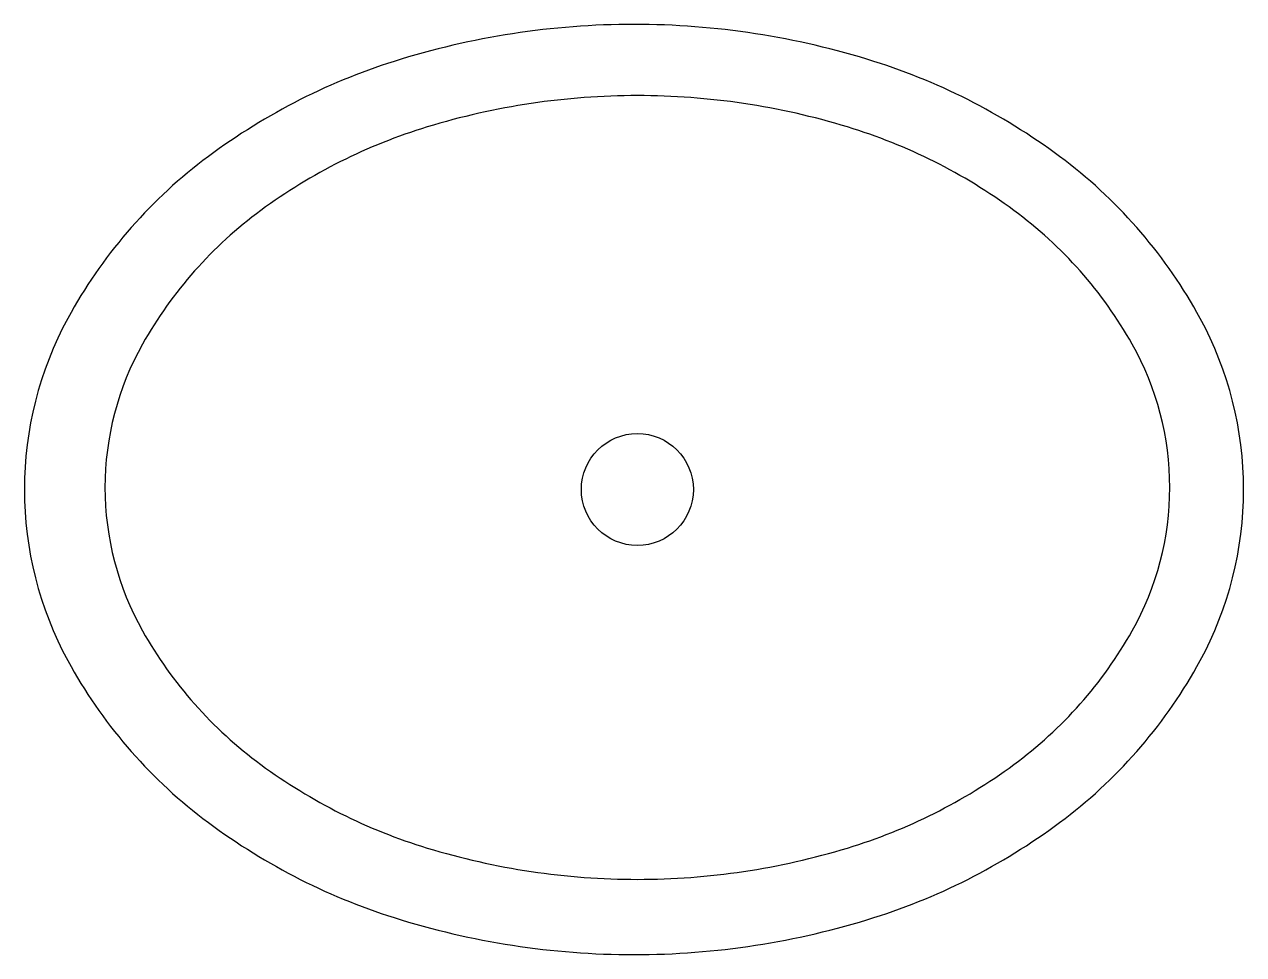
# Model space of a CAD drawing. Extents: x -26.938 to -26.448, y 27.279 to 27.653.
import ezdxf

# ---------------------------------------------------------------- set-up
doc = ezdxf.new("R2010")
doc.units = 0
doc.layers.get('0').update_dxf_attribs({"linetype": 'CONTINUOUS'})

msp = doc.modelspace()

# ---------------------------------------------------------------- linework, layer by layer
at = {"color": 0}
msp.add_circle((-26.69127693139684, 27.46626469964484), 0.0225, dxfattribs=at)
for centre, radius, start, end in [((-26.69262770803817, 27.33316355064915), 0.320048831354832, 89.99999999999936, 107.539994079249), ((-26.69262770803817, 27.33316355064915), 0.3200488313548319, 72.46000592075102, 90.00000000000064), ((-26.71326901213417, 27.39847041473382), 0.2515575915401141, 107.5399940792502, 127.3455052162736), ((-26.67198640394217, 27.39847041473381), 0.2515575915401217, 52.65449478372671, 72.4600059207495), ((-26.69127693139684, 27.33487397199115), 0.2897017500177697, 90, 106.9567268626592), ((-26.69127693139684, 27.33487397199113), 0.2897017500177836, 73.04327313734163, 90.0000000000007), ((-26.71107463121669, 27.39980468363838), 0.2218198950551004, 106.9567268626603, 126.3570011835114), ((-26.67147923157698, 27.39980468363837), 0.2218198950551066, 53.64299881648967, 73.04327313734025), ((-26.74489486760195, 27.43991695603277), 0.1994230490590055, 127.3455052162716, 151.5052037999885), ((-26.6403605484744, 27.43991695603278), 0.1994230490590019, 28.49479620000963, 52.65449478372631), ((-26.74137381105503, 27.440966128897), 0.1707091831186094, 126.3570011835103, 150.6331396340703), ((-26.64118005173864, 27.44096612889701), 0.170709183118606, 29.36686036592766, 53.64299881648734), ((-26.7934318867693, 27.46626469964484), 0.1441958291117808, 151.5052037999899, 180), ((-26.59182352930705, 27.46626469964484), 0.14419582911178, 0, 28.49479620001008), ((-26.78777261570121, 27.46707516562964), 0.1174688706505196, 150.6331396340679, 179.9999999999983), ((-26.59478124709247, 27.46707516562964), 0.1174688706505194, 1.7328e-12, 29.36686036593214), ((-26.79343188676931, 27.46626469964484), 0.1441958291117729, 180, 208.4947962000102), ((-26.78777261570121, 27.46707516562964), 0.1174688706505194, 180.0000000000017, 209.3668603659322), ((-26.59478124709247, 27.46707516562964), 0.1174688706505196, 330.6331396340678, 359.9999999999983), ((-26.59182352930704, 27.46626469964484), 0.1441958291117728, 331.5052037999898, 0), ((-26.74137381105504, 27.49318420236228), 0.170709183118605, 209.366860365932, 233.6429988164917), ((-26.64118005173863, 27.49318420236227), 0.1707091831185967, 306.3570011835105, 330.6331396340706), ((-26.74489486760194, 27.49261244325691), 0.1994230490590098, 208.4947962000095, 232.6544947837267), ((-26.6403605484744, 27.4926124432569), 0.1994230490590063, 307.3455052162753, 331.5052037999922), ((-26.71107463121669, 27.53434564762091), 0.2218198950551037, 233.6429988164891, 253.04327313734), ((-26.67147923157699, 27.53434564762093), 0.2218198950551231, 286.9567268626575, 306.3570011835083), ((-26.71326901213418, 27.53405898455586), 0.2515575915401047, 232.6544947837278, 252.4600059207508), ((-26.67198640394216, 27.53405898455587), 0.251557591540112, 287.5399940792487, 307.3455052162718), ((-26.69127693139684, 27.59927635926815), 0.2897017500177803, 253.0432731373414, 270), ((-26.69127693139684, 27.59927635926814), 0.2897017500177697, 270.0000000000007, 286.9567268626592), ((-26.69262770803817, 27.59936584864055), 0.3200488313548432, 252.460005920751, 270.0000000000006), ((-26.69262770803817, 27.59936584864054), 0.3200488313548355, 269.9999999999994, 287.5399940792488)]:
    msp.add_arc(centre, radius, start, end, dxfattribs=at)

doc.saveas('drawing.dxf')
